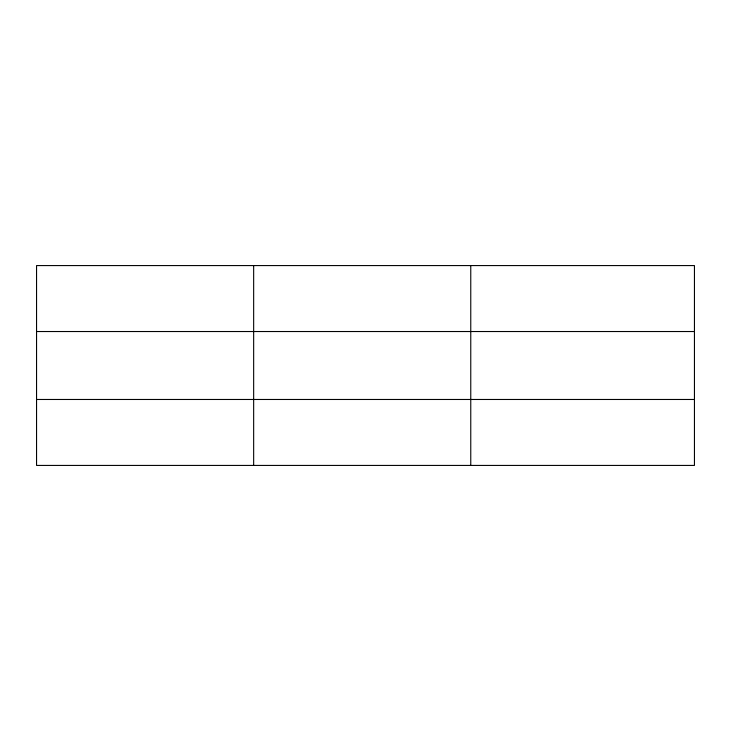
<?xml version="1.0" encoding="UTF-8"?>
<svg xmlns="http://www.w3.org/2000/svg" width="731" height="731" viewBox="0 0 731 731"><rect width="100%" height="100%" fill="white"/><g stroke="black" fill="none" stroke-linecap="round" stroke-linejoin="round"><path stroke-width="1.1" d="M253.657 265.572L253.657 465.428M470.764 265.572L470.764 465.428M694.45 399.473L694.45 465.428L36.55 465.428L36.55 265.572L694.45 265.572L694.45 399.473L36.55 399.473M36.55 331.527L694.45 331.527"/></g></svg>
